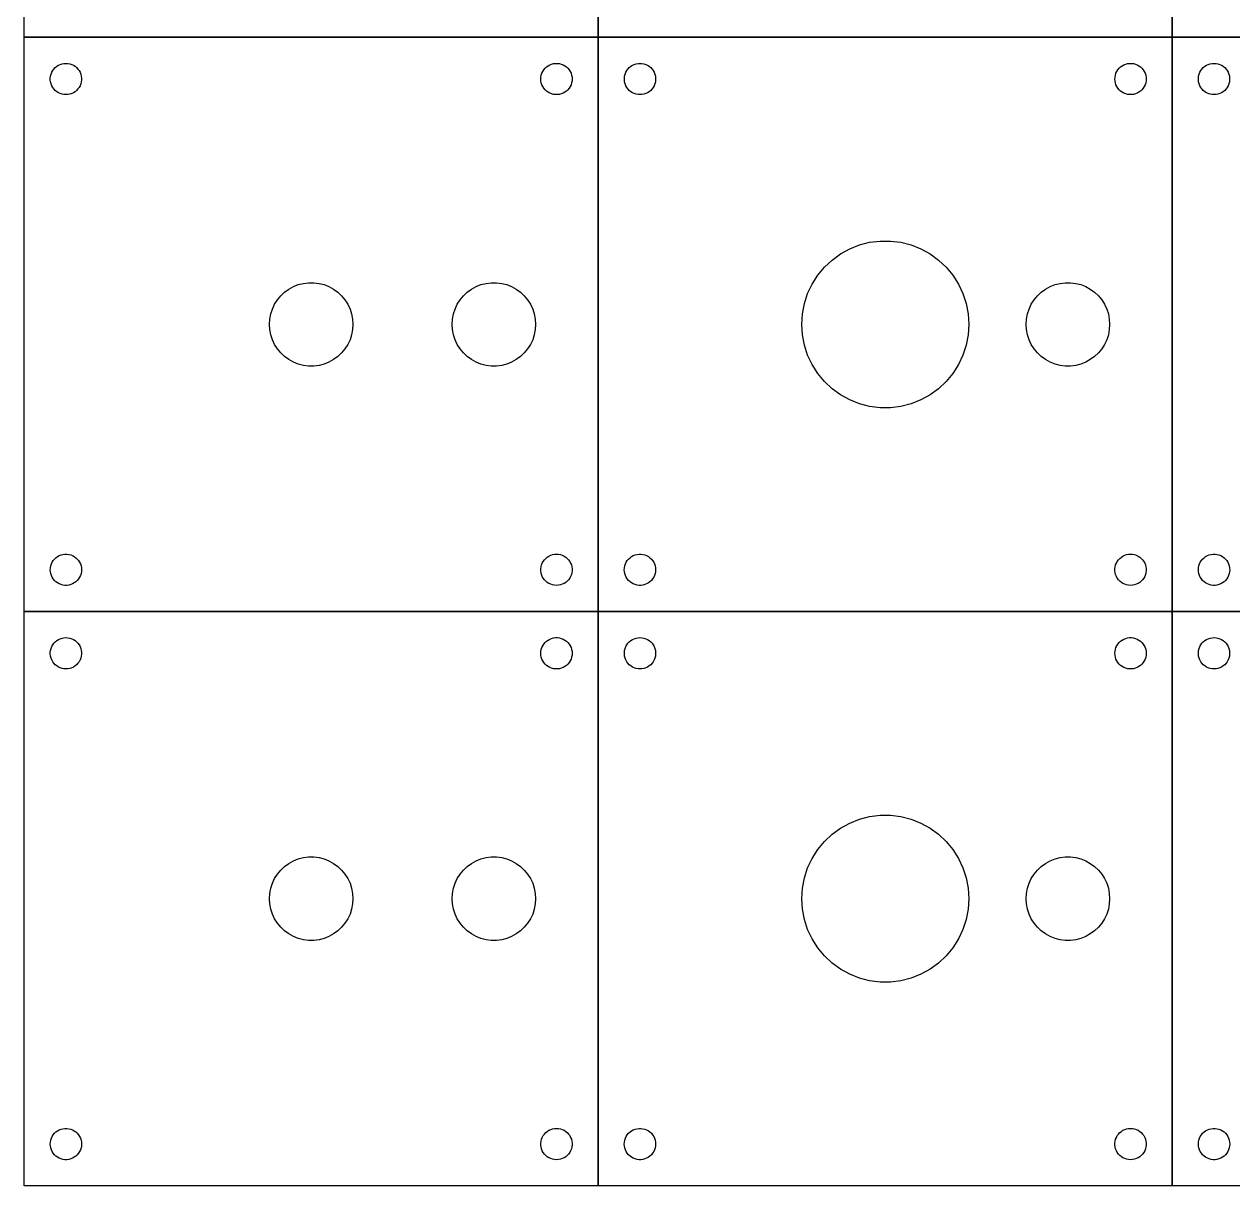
# Model space of a CAD drawing. Extents: x 0 to 440, y 0 to 220.
# Drawn here: x 165.1 to 280.9, y 0.1 to 111.4 of the extents above; entities that cross this region are included whole.
import ezdxf

# ---------------------------------------------------------------- set-up
doc = ezdxf.new("R2010")
doc.units = 0
doc.layers.add('Layer_1', color=7, linetype='CONTINUOUS')

msp = doc.modelspace()

# ---------------------------------------------------------------- linework, layer by layer
at = {"layer": 'Layer_1', "color": 7}
for points in [[(165.141114, 110.141113), (165.141114, 165.14111), (220.141114, 165.14111), (220.141114, 110.141113), (165.141114, 110.141113)], [(220.141111, 110.141113), (220.141111, 165.14111), (275.141111, 165.14111), (275.141111, 110.141113), (220.141111, 110.141113)], [(275.141111, 110.141113), (275.141111, 165.14111), (330.141112, 165.14111), (330.141112, 110.141113), (275.141111, 110.141113)], [(165.141111, 55.141115), (165.141111, 110.141113), (220.141111, 110.141113), (220.141111, 55.141115), (165.141111, 55.141115)], [(220.141111, 55.141115), (220.141111, 110.141113), (275.141111, 110.141113), (275.141111, 55.141115), (220.141111, 55.141115)], [(275.141111, 55.141115), (275.141111, 110.141113), (330.141112, 110.141113), (330.141112, 55.141115), (275.141111, 55.141115)], [(167.644111, 106.047115), (167.644111, 106.235115), (167.668111, 106.422115), (167.714111, 106.605114), (167.784111, 106.780114), (167.875111, 106.945115), (167.985111, 107.097114), (168.114111, 107.234114), (168.259111, 107.355114), (168.418111, 107.455113), (168.589111, 107.536114), (168.768111, 107.594113), (168.953111, 107.629115), (169.141111, 107.641109), (169.329111, 107.62912), (169.514111, 107.594113), (169.693111, 107.536114), (169.864111, 107.455113), (170.023111, 107.355114), (170.168111, 107.234114), (170.297111, 107.097114), (170.407111, 106.945115), (170.498111, 106.780114), (170.568111, 106.605114), (170.614111, 106.422115), (170.638112, 106.235115), (170.638111, 106.047115), (170.614111, 105.860115), (170.568111, 105.677113), (170.498111, 105.502113), (170.407111, 105.337115), (170.297111, 105.185115), (170.168111, 105.048113), (170.023111, 104.927113), (169.864111, 104.827114), (169.693111, 104.746113), (169.514111, 104.688114), (169.329111, 104.653115), (169.141111, 104.641121), (168.953111, 104.65311), (168.768111, 104.688114), (168.589111, 104.746113), (168.418111, 104.827114), (168.259111, 104.927113), (168.114111, 105.048113), (167.985111, 105.185115), (167.875111, 105.337115), (167.784111, 105.502113), (167.714111, 105.677113), (167.668111, 105.860115), (167.644111, 106.047115)], [(214.641111, 106.141115), (214.653106, 106.329114), (214.688112, 106.514114), (214.746112, 106.693113), (214.827112, 106.864115), (214.927112, 107.023113), (215.048112, 107.168113), (215.185111, 107.297114), (215.337111, 107.407113), (215.502112, 107.498113), (215.677112, 107.568115), (215.860111, 107.614115), (216.047111, 107.638103), (216.235111, 107.638115), (216.422111, 107.614126), (216.605112, 107.568115), (216.78011, 107.498113), (216.945111, 107.407113), (217.09711, 107.297114), (217.234112, 107.168113), (217.355112, 107.023113), (217.455112, 106.864115), (217.53611, 106.693113), (217.594112, 106.514114), (217.629111, 106.329114), (217.641105, 106.141115), (217.629116, 105.953113), (217.594112, 105.768113), (217.53611, 105.589114), (217.455112, 105.418115), (217.355112, 105.259114), (217.234112, 105.114114), (217.09711, 104.985113), (216.945111, 104.875114), (216.78011, 104.784114), (216.605112, 104.714115), (216.422111, 104.668115), (216.235111, 104.644126), (216.047111, 104.644115), (215.860111, 104.668104), (215.677112, 104.714115), (215.502112, 104.784114), (215.337111, 104.875114), (215.185111, 104.985113), (215.048112, 105.114114), (214.927112, 105.259114), (214.827112, 105.418115), (214.746112, 105.589114), (214.688112, 105.768113), (214.653111, 105.953113), (214.641117, 106.141115)], [(222.644111, 106.047115), (222.644111, 106.235115), (222.668111, 106.422115), (222.714111, 106.605114), (222.784111, 106.780114), (222.875111, 106.945115), (222.985111, 107.097114), (223.114111, 107.234114), (223.259111, 107.355114), (223.418111, 107.455113), (223.589111, 107.536114), (223.768111, 107.594113), (223.953111, 107.629115), (224.141111, 107.641109), (224.329111, 107.62912), (224.514111, 107.594113), (224.693111, 107.536114), (224.864111, 107.455113), (225.023111, 107.355114), (225.168111, 107.234114), (225.297111, 107.097114), (225.407111, 106.945115), (225.498111, 106.780114), (225.568112, 106.605114), (225.614111, 106.422115), (225.638112, 106.235115), (225.638111, 106.047115), (225.614111, 105.860115), (225.568112, 105.677113), (225.498111, 105.502113), (225.407111, 105.337115), (225.297111, 105.185115), (225.168111, 105.048113), (225.023111, 104.927113), (224.864111, 104.827114), (224.693111, 104.746113), (224.514111, 104.688114), (224.329111, 104.653115), (224.141111, 104.641121), (223.953111, 104.65311), (223.768111, 104.688114), (223.589111, 104.746113), (223.418111, 104.827114), (223.259111, 104.927113), (223.114111, 105.048113), (222.985111, 105.185115), (222.875111, 105.337115), (222.784111, 105.502113), (222.714111, 105.677113), (222.668111, 105.860115), (222.644111, 106.047115)], [(269.641111, 106.141115), (269.653106, 106.329114), (269.688112, 106.514114), (269.746112, 106.693113), (269.827113, 106.864115), (269.927112, 107.023113), (270.048112, 107.168113), (270.185111, 107.297114), (270.337111, 107.407113), (270.502112, 107.498113), (270.677112, 107.568115), (270.860111, 107.614115), (271.047111, 107.638103), (271.235111, 107.638115), (271.422111, 107.614126), (271.605113, 107.568115), (271.78011, 107.498113), (271.945111, 107.407113), (272.097111, 107.297114), (272.234112, 107.168113), (272.355112, 107.023113), (272.455112, 106.864115), (272.53611, 106.693113), (272.594112, 106.514114), (272.629111, 106.329114), (272.641105, 106.141115), (272.629116, 105.953113), (272.594112, 105.768113), (272.53611, 105.589114), (272.455112, 105.418115), (272.355112, 105.259114), (272.234112, 105.114114), (272.097111, 104.985113), (271.945111, 104.875114), (271.78011, 104.784114), (271.605113, 104.714115), (271.422111, 104.668115), (271.235111, 104.644126), (271.047111, 104.644115), (270.860111, 104.668104), (270.677112, 104.714115), (270.502112, 104.784114), (270.337111, 104.875114), (270.185111, 104.985113), (270.048112, 105.114114), (269.927112, 105.259114), (269.827113, 105.418115), (269.746112, 105.589114), (269.688112, 105.768113), (269.653111, 105.953113), (269.641117, 106.141115)], [(277.644112, 106.047115), (277.644112, 106.235115), (277.668111, 106.422115), (277.714111, 106.605114), (277.784112, 106.780114), (277.875112, 106.945115), (277.985111, 107.097114), (278.114111, 107.234114), (278.259111, 107.355114), (278.418111, 107.455113), (278.589111, 107.536114), (278.768112, 107.594113), (278.953112, 107.629115), (279.141111, 107.641109), (279.329111, 107.62912), (279.514111, 107.594113), (279.693111, 107.536114), (279.864111, 107.455113), (280.023111, 107.355114), (280.168112, 107.234114), (280.297111, 107.097114), (280.407111, 106.945115), (280.498111, 106.780114), (280.568112, 106.605114), (280.614112, 106.422115), (280.638112, 106.235115), (280.638111, 106.047115), (280.614111, 105.860115), (280.568112, 105.677113), (280.498111, 105.502113), (280.407111, 105.337115), (280.297111, 105.185115), (280.168112, 105.048113), (280.023111, 104.927113), (279.864111, 104.827114), (279.693111, 104.746113), (279.514111, 104.688114), (279.329111, 104.653115), (279.141111, 104.641121), (278.953112, 104.65311), (278.768112, 104.688114), (278.589111, 104.746113), (278.418111, 104.827114), (278.259111, 104.927113), (278.114111, 105.048113), (277.985111, 105.185115), (277.875112, 105.337115), (277.784112, 105.502113), (277.714111, 105.677113), (277.668111, 105.860115), (277.644112, 106.047115)], [(239.641111, 82.641114), (239.704112, 83.644115), (239.892111, 84.631114), (240.203111, 85.586114), (240.631111, 86.495115), (241.169111, 87.343114), (241.809111, 88.117114), (242.542111, 88.805113), (243.354111, 89.396114), (244.235111, 89.880114), (245.169111, 90.249114), (246.142112, 90.499115), (247.139111, 90.625113), (248.143111, 90.625113), (249.140111, 90.499115), (250.113111, 90.249114), (251.047112, 89.880114), (251.928111, 89.396114), (252.740112, 88.805113), (253.473111, 88.117114), (254.113112, 87.343114), (254.651112, 86.495115), (255.079111, 85.586114), (255.390111, 84.631114), (255.57811, 83.644115), (255.641111, 82.641114), (255.57811, 81.638113), (255.390111, 80.651114), (255.079111, 79.696114), (254.651112, 78.787113), (254.113112, 77.939114), (253.473111, 77.165114), (252.740112, 76.477115), (251.928111, 75.886114), (251.047112, 75.402114), (250.113111, 75.033114), (249.140111, 74.783113), (248.143111, 74.657115), (247.139111, 74.657115), (246.142112, 74.783113), (245.169111, 75.033114), (244.235111, 75.402114), (243.354111, 75.886114), (242.542111, 76.477115), (241.809111, 77.165114), (241.169111, 77.939114), (240.631111, 78.787113), (240.203111, 79.696114), (239.892111, 80.651114), (239.704112, 81.638113), (239.641111, 82.641114)], [(188.641111, 82.641114), (188.673111, 83.142115), (188.767111, 83.636114), (188.922111, 84.113115), (189.136111, 84.568113), (189.405111, 84.992113), (189.725111, 85.379113), (190.091111, 85.723113), (190.498111, 86.018115), (190.938111, 86.260114), (191.405111, 86.445114), (191.891111, 86.570113), (192.390111, 86.633113), (192.892111, 86.633113), (193.391113, 86.570113), (193.877111, 86.445114), (194.344112, 86.260114), (194.784111, 86.018115), (195.191112, 85.723113), (195.557112, 85.379113), (195.877112, 84.992113), (196.146112, 84.568113), (196.36011, 84.113115), (196.515112, 83.636114), (196.609112, 83.142115), (196.64111, 82.641114), (196.609112, 82.140113), (196.515112, 81.646114), (196.36011, 81.169113), (196.146112, 80.714115), (195.877112, 80.290115), (195.557112, 79.903115), (195.191112, 79.559115), (194.784111, 79.264113), (194.344112, 79.022113), (193.877111, 78.837114), (193.391113, 78.712115), (192.892111, 78.649114), (192.390111, 78.649114), (191.891111, 78.712115), (191.405111, 78.837114), (190.938111, 79.022113), (190.498111, 79.264113), (190.091111, 79.559115), (189.725111, 79.903115), (189.405111, 80.290115), (189.136111, 80.714115), (188.922111, 81.169113), (188.767111, 81.646114), (188.673111, 82.140113), (188.641111, 82.641114)], [(206.141111, 82.641114), (206.173112, 83.142115), (206.267112, 83.636114), (206.422111, 84.113115), (206.636112, 84.568113), (206.905112, 84.992113), (207.22511, 85.379113), (207.591112, 85.723113), (207.998111, 86.018115), (208.438112, 86.260114), (208.905111, 86.445114), (209.391112, 86.570113), (209.890112, 86.633113), (210.392112, 86.633113), (210.891112, 86.570113), (211.377112, 86.445114), (211.844111, 86.260114), (212.284112, 86.018115), (212.691111, 85.723113), (213.057111, 85.379113), (213.377111, 84.992113), (213.646111, 84.568113), (213.860112, 84.113115), (214.015111, 83.636114), (214.109111, 83.142115), (214.141112, 82.641114), (214.109111, 82.140113), (214.015111, 81.646114), (213.860112, 81.169113), (213.646111, 80.714115), (213.377111, 80.290115), (213.057111, 79.903115), (212.691111, 79.559115), (212.284112, 79.264113), (211.844111, 79.022113), (211.377112, 78.837114), (210.891112, 78.712115), (210.392112, 78.649114), (209.890112, 78.649114), (209.391112, 78.712115), (208.905111, 78.837114), (208.438112, 79.022113), (207.998111, 79.264113), (207.591112, 79.559115), (207.22511, 79.903115), (206.905112, 80.290115), (206.636112, 80.714115), (206.422111, 81.169113), (206.267112, 81.646114), (206.173112, 82.140113), (206.141111, 82.641114)], [(261.141111, 82.641114), (261.173112, 83.142115), (261.267112, 83.636114), (261.422111, 84.113115), (261.636112, 84.568113), (261.905112, 84.992113), (262.22511, 85.379113), (262.591113, 85.723113), (262.998111, 86.018115), (263.438112, 86.260114), (263.905111, 86.445114), (264.391112, 86.570113), (264.890112, 86.633113), (265.392112, 86.633113), (265.891112, 86.570113), (266.377112, 86.445114), (266.844111, 86.260114), (267.284113, 86.018115), (267.691111, 85.723113), (268.057111, 85.379113), (268.377111, 84.992113), (268.646111, 84.568113), (268.860112, 84.113115), (269.015111, 83.636114), (269.109111, 83.142115), (269.141112, 82.641114), (269.109111, 82.140113), (269.015111, 81.646114), (268.860112, 81.169113), (268.646111, 80.714115), (268.377111, 80.290115), (268.057111, 79.903115), (267.691111, 79.559115), (267.284113, 79.264113), (266.844111, 79.022113), (266.377112, 78.837114), (265.891112, 78.712115), (265.392112, 78.649114), (264.890112, 78.649114), (264.391112, 78.712115), (263.905111, 78.837114), (263.438112, 79.022113), (262.998111, 79.264113), (262.591113, 79.559115), (262.22511, 79.903115), (261.905112, 80.290115), (261.636112, 80.714115), (261.422111, 81.169113), (261.267112, 81.646114), (261.173112, 82.140113), (261.141111, 82.641114)], [(167.641111, 59.141107), (167.653111, 59.329124), (167.688111, 59.51412), (167.746111, 59.693106), (167.827111, 59.864104), (167.927111, 60.023108), (168.048111, 60.168114), (168.185111, 60.297118), (168.337111, 60.4071), (168.502111, 60.498116), (168.677111, 60.568108), (168.860111, 60.61411), (169.047111, 60.638099), (169.235111, 60.638127), (169.422111, 60.614138), (169.605111, 60.568108), (169.780111, 60.498116), (169.945111, 60.4071), (170.097111, 60.297118), (170.234111, 60.168114), (170.355111, 60.023108), (170.455111, 59.864104), (170.536111, 59.693106), (170.594111, 59.51412), (170.629111, 59.329124), (170.641111, 59.141107), (170.629111, 58.953119), (170.594111, 58.768122), (170.536111, 58.589109), (170.455111, 58.41811), (170.355111, 58.259106), (170.234111, 58.114101), (170.097111, 57.985125), (169.945111, 57.875115), (169.780111, 57.784126), (169.605111, 57.714107), (169.422111, 57.668105), (169.235111, 57.644116), (169.047111, 57.644116), (168.860111, 57.668105), (168.677111, 57.714107), (168.502111, 57.784126), (168.337111, 57.875115), (168.185111, 57.985125), (168.048111, 58.114101), (167.927111, 58.259106), (167.827111, 58.41811), (167.746111, 58.589109), (167.688111, 58.768122), (167.653111, 58.953119), (167.641111, 59.141107)], [(214.644111, 59.047127), (214.644111, 59.235116), (214.6681, 59.422116), (214.714111, 59.605109), (214.78411, 59.780115), (214.87511, 59.945102), (214.985112, 60.097107), (215.11411, 60.234126), (215.25911, 60.355114), (215.418111, 60.455106), (215.589112, 60.536104), (215.768112, 60.5941), (215.953111, 60.629124), (216.141111, 60.64126)], [(216.141111, 60.641118), (216.32911, 60.628983)], [(216.32911, 60.629124), (216.51411, 60.5941), (216.693112, 60.536104), (216.864111, 60.455106), (217.023112, 60.355114), (217.168112, 60.234126), (217.29711, 60.097107), (217.407112, 59.945102), (217.498112, 59.780115), (217.568111, 59.605109), (217.614111, 59.422116), (217.638099, 59.235116), (217.638111, 59.047127), (217.614122, 58.860127), (217.568111, 58.677106), (217.498112, 58.5021), (217.407112, 58.337113), (217.29711, 58.185108), (217.168112, 58.048117), (217.023112, 57.9271), (216.864111, 57.827109), (216.693112, 57.746111), (216.51411, 57.688114), (216.32911, 57.653119), (216.141111, 57.640983)], [(222.641111, 59.141107), (222.653111, 59.329124), (222.688111, 59.51412), (222.746111, 59.693106), (222.827111, 59.864104), (222.927112, 60.023108), (223.048111, 60.168114), (223.185111, 60.297118), (223.337111, 60.4071), (223.502111, 60.498116), (223.677111, 60.568108), (223.860111, 60.61411), (224.047111, 60.638099), (224.235111, 60.638127), (224.422111, 60.614138), (224.605111, 60.568108), (224.780111, 60.498116), (224.945111, 60.4071), (225.097111, 60.297118), (225.234111, 60.168114), (225.355111, 60.023108), (225.455111, 59.864104), (225.536111, 59.693106), (225.594112, 59.51412), (225.629111, 59.329124), (225.641111, 59.141107), (225.629111, 58.953119), (225.594112, 58.768122), (225.536111, 58.589109), (225.455111, 58.41811), (225.355111, 58.259106), (225.234111, 58.114101), (225.097111, 57.985125), (224.945111, 57.875115), (224.780111, 57.784126), (224.605111, 57.714107), (224.422111, 57.668105), (224.235111, 57.644116), (224.047111, 57.644116), (223.860111, 57.668105), (223.677111, 57.714107), (223.502111, 57.784126), (223.337111, 57.875115), (223.185111, 57.985125), (223.048111, 58.114101), (222.927112, 58.259106), (222.827111, 58.41811), (222.746111, 58.589109), (222.688111, 58.768122), (222.653111, 58.953119), (222.641111, 59.141107)], [(269.644111, 59.047127), (269.644111, 59.235116), (269.6681, 59.422116), (269.714111, 59.605109), (269.78411, 59.780115), (269.87511, 59.945102), (269.985112, 60.097107), (270.11411, 60.234126), (270.25911, 60.355114), (270.418111, 60.455106), (270.589113, 60.536104), (270.768112, 60.5941), (270.953111, 60.629124), (271.141111, 60.64126)], [(271.141111, 60.641118), (271.32911, 60.628983)], [(271.32911, 60.629124), (271.51411, 60.5941), (271.693112, 60.536104), (271.864111, 60.455106), (272.023112, 60.355114), (272.168112, 60.234126), (272.29711, 60.097107), (272.407112, 59.945102), (272.498112, 59.780115), (272.568111, 59.605109), (272.614111, 59.422116), (272.638099, 59.235116), (272.638111, 59.047127), (272.614122, 58.860127), (272.568111, 58.677106), (272.498112, 58.5021), (272.407112, 58.337113), (272.29711, 58.185108), (272.168112, 58.048117), (272.023112, 57.9271), (271.864111, 57.827109), (271.693112, 57.746111), (271.51411, 57.688114), (271.32911, 57.653119), (271.141111, 57.640983)], [(277.641112, 59.141107), (277.653111, 59.329124), (277.688111, 59.51412), (277.746111, 59.693106), (277.827111, 59.864104), (277.927112, 60.023108), (278.048112, 60.168114), (278.185112, 60.297118), (278.337111, 60.4071), (278.502111, 60.498116), (278.677111, 60.568108), (278.860111, 60.61411), (279.047111, 60.638099), (279.235111, 60.638127), (279.422112, 60.614138), (279.605111, 60.568108), (279.780112, 60.498116), (279.945111, 60.4071), (280.097111, 60.297118), (280.234111, 60.168114), (280.355111, 60.023108), (280.455111, 59.864104), (280.536112, 59.693106), (280.594112, 59.51412), (280.629111, 59.329124), (280.641111, 59.141107), (280.629111, 58.953119), (280.594112, 58.768122), (280.536112, 58.589109), (280.455111, 58.41811), (280.355111, 58.259106), (280.234111, 58.114101), (280.097111, 57.985125), (279.945111, 57.875115), (279.780112, 57.784126), (279.605111, 57.714107), (279.422112, 57.668105), (279.235111, 57.644116), (279.047111, 57.644116), (278.860111, 57.668105), (278.677111, 57.714107), (278.502111, 57.784126), (278.337111, 57.875115), (278.185112, 57.985125), (278.048112, 58.114101), (277.927112, 58.259106), (277.827111, 58.41811), (277.746111, 58.589109), (277.688111, 58.768122), (277.653111, 58.953119), (277.641112, 59.141107)], [(215.953111, 57.653119), (215.768112, 57.688114), (215.589112, 57.746111), (215.418111, 57.827109), (215.25911, 57.9271), (215.11411, 58.048117), (214.985112, 58.185108), (214.87511, 58.337113), (214.78411, 58.5021), (214.714111, 58.677106), (214.668111, 58.860127), (214.644122, 59.047127)], [(270.953111, 57.653119), (270.768112, 57.688114), (270.589113, 57.746111), (270.418111, 57.827109), (270.25911, 57.9271), (270.11411, 58.048117), (269.985112, 58.185108), (269.87511, 58.337113), (269.78411, 58.5021), (269.714111, 58.677106), (269.668111, 58.860127), (269.644122, 59.047127)], [(216.141111, 57.641124), (215.953111, 57.65326)], [(271.141111, 57.641124), (270.953111, 57.65326)], [(165.141111, 0.141118), (165.141111, 55.141115), (220.141111, 55.141115), (220.141111, 0.141118), (165.141111, 0.141118)], [(220.141111, 0.141118), (220.141111, 55.141115), (275.141111, 55.141115), (275.141111, 0.141118), (220.141111, 0.141118)], [(275.141111, 0.141118), (275.141111, 55.141115), (330.141112, 55.141115), (330.141112, 0.141118), (275.141111, 0.141118)], [(167.644111, 51.047118), (167.644111, 51.235117), (167.668111, 51.422118), (167.714111, 51.605116), (167.784111, 51.780117), (167.875111, 51.945118), (167.985111, 52.097117), (168.114111, 52.234116), (168.259111, 52.355116), (168.418111, 52.455116), (168.589111, 52.536117), (168.768111, 52.594116), (168.953111, 52.629117), (169.141111, 52.641112), (169.329111, 52.629123), (169.514111, 52.594116), (169.693111, 52.536117), (169.864111, 52.455116), (170.023111, 52.355116), (170.168111, 52.234116), (170.297111, 52.097117), (170.407111, 51.945118), (170.498111, 51.780117), (170.568111, 51.605116), (170.614111, 51.422118), (170.638112, 51.235117), (170.638111, 51.047118), (170.614111, 50.860117), (170.568111, 50.677116), (170.498111, 50.502116), (170.407111, 50.337117), (170.297111, 50.185118), (170.168111, 50.048116), (170.023111, 49.927116), (169.864111, 49.827116), (169.693111, 49.746116), (169.514111, 49.688116), (169.329111, 49.653118), (169.141111, 49.641124), (168.953111, 49.653112), (168.768111, 49.688116), (168.589111, 49.746116), (168.418111, 49.827116), (168.259111, 49.927116), (168.114111, 50.048116), (167.985111, 50.185118), (167.875111, 50.337117), (167.784111, 50.502116), (167.714111, 50.677116), (167.668111, 50.860117), (167.644111, 51.047118)], [(214.641111, 51.141118), (214.653106, 51.329117), (214.688112, 51.514117), (214.746112, 51.693116), (214.827112, 51.864117), (214.927112, 52.023116), (215.048112, 52.168116), (215.185111, 52.297117), (215.337111, 52.407116), (215.502112, 52.498116), (215.677112, 52.568118), (215.860111, 52.614117), (216.047111, 52.638106), (216.235111, 52.638117), (216.422111, 52.614129), (216.605112, 52.568118), (216.78011, 52.498116), (216.945111, 52.407116), (217.09711, 52.297117), (217.234112, 52.168116), (217.355112, 52.023116), (217.455112, 51.864117), (217.53611, 51.693116), (217.594112, 51.514117), (217.629111, 51.329117), (217.641105, 51.141118), (217.629116, 50.953115), (217.594112, 50.768116), (217.53611, 50.589116), (217.455112, 50.418118), (217.355112, 50.259117), (217.234112, 50.114117), (217.09711, 49.985116), (216.945111, 49.875117), (216.78011, 49.784117), (216.605112, 49.714117), (216.422111, 49.668118), (216.235111, 49.644129), (216.047111, 49.644118), (215.860111, 49.668107), (215.677112, 49.714117), (215.502112, 49.784117), (215.337111, 49.875117), (215.185111, 49.985116), (215.048112, 50.114117), (214.927112, 50.259117), (214.827112, 50.418118), (214.746112, 50.589116), (214.688112, 50.768116), (214.653111, 50.953115), (214.641117, 51.141118)], [(222.644111, 51.047118), (222.644111, 51.235117), (222.668111, 51.422118), (222.714111, 51.605116), (222.784111, 51.780117), (222.875111, 51.945118), (222.985111, 52.097117), (223.114111, 52.234116), (223.259111, 52.355116), (223.418111, 52.455116), (223.589111, 52.536117), (223.768111, 52.594116), (223.953111, 52.629117), (224.141111, 52.641112), (224.329111, 52.629123), (224.514111, 52.594116), (224.693111, 52.536117), (224.864111, 52.455116), (225.023111, 52.355116), (225.168111, 52.234116), (225.297111, 52.097117), (225.407111, 51.945118), (225.498111, 51.780117), (225.568112, 51.605116), (225.614111, 51.422118), (225.638112, 51.235117), (225.638111, 51.047118), (225.614111, 50.860117), (225.568112, 50.677116), (225.498111, 50.502116), (225.407111, 50.337117), (225.297111, 50.185118), (225.168111, 50.048116), (225.023111, 49.927116), (224.864111, 49.827116), (224.693111, 49.746116), (224.514111, 49.688116), (224.329111, 49.653118), (224.141111, 49.641124), (223.953111, 49.653112), (223.768111, 49.688116), (223.589111, 49.746116), (223.418111, 49.827116), (223.259111, 49.927116), (223.114111, 50.048116), (222.985111, 50.185118), (222.875111, 50.337117), (222.784111, 50.502116), (222.714111, 50.677116), (222.668111, 50.860117), (222.644111, 51.047118)], [(269.641111, 51.141118), (269.653106, 51.329117), (269.688112, 51.514117), (269.746112, 51.693116), (269.827113, 51.864117), (269.927112, 52.023116), (270.048112, 52.168116), (270.185111, 52.297117), (270.337111, 52.407116), (270.502112, 52.498116), (270.677112, 52.568118), (270.860111, 52.614117), (271.047111, 52.638106), (271.235111, 52.638117), (271.422111, 52.614129), (271.605113, 52.568118), (271.78011, 52.498116), (271.945111, 52.407116), (272.097111, 52.297117), (272.234112, 52.168116), (272.355112, 52.023116), (272.455112, 51.864117), (272.53611, 51.693116), (272.594112, 51.514117), (272.629111, 51.329117), (272.641105, 51.141118), (272.629116, 50.953115), (272.594112, 50.768116), (272.53611, 50.589116), (272.455112, 50.418118), (272.355112, 50.259117), (272.234112, 50.114117), (272.097111, 49.985116), (271.945111, 49.875117), (271.78011, 49.784117), (271.605113, 49.714117), (271.422111, 49.668118), (271.235111, 49.644129), (271.047111, 49.644118), (270.860111, 49.668107), (270.677112, 49.714117), (270.502112, 49.784117), (270.337111, 49.875117), (270.185111, 49.985116), (270.048112, 50.114117), (269.927112, 50.259117), (269.827113, 50.418118), (269.746112, 50.589116), (269.688112, 50.768116), (269.653111, 50.953115), (269.641117, 51.141118)], [(277.644112, 51.047118), (277.644112, 51.235117), (277.668111, 51.422118), (277.714111, 51.605116), (277.784112, 51.780117), (277.875112, 51.945118), (277.985111, 52.097117), (278.114111, 52.234116), (278.259111, 52.355116), (278.418111, 52.455116), (278.589111, 52.536117), (278.768112, 52.594116), (278.953112, 52.629117), (279.141111, 52.641112), (279.329111, 52.629123), (279.514111, 52.594116), (279.693111, 52.536117), (279.864111, 52.455116), (280.023111, 52.355116), (280.168112, 52.234116), (280.297111, 52.097117), (280.407111, 51.945118), (280.498111, 51.780117), (280.568112, 51.605116), (280.614112, 51.422118), (280.638112, 51.235117), (280.638111, 51.047118), (280.614111, 50.860117), (280.568112, 50.677116), (280.498111, 50.502116), (280.407111, 50.337117), (280.297111, 50.185118), (280.168112, 50.048116), (280.023111, 49.927116), (279.864111, 49.827116), (279.693111, 49.746116), (279.514111, 49.688116), (279.329111, 49.653118), (279.141111, 49.641124), (278.953112, 49.653112), (278.768112, 49.688116), (278.589111, 49.746116), (278.418111, 49.827116), (278.259111, 49.927116), (278.114111, 50.048116), (277.985111, 50.185118), (277.875112, 50.337117), (277.784112, 50.502116), (277.714111, 50.677116), (277.668111, 50.860117), (277.644112, 51.047118)], [(239.641111, 27.641117), (239.704112, 28.644118), (239.892111, 29.631116), (240.203111, 30.586117), (240.631111, 31.495118), (241.169111, 32.343117), (241.809111, 33.117117), (242.542111, 33.805115), (243.354111, 34.396117), (244.235111, 34.880117), (245.169111, 35.249117), (246.142112, 35.499118), (247.139111, 35.625116), (248.143111, 35.625116), (249.140111, 35.499118), (250.113111, 35.249117), (251.047112, 34.880117), (251.928111, 34.396117), (252.740112, 33.805115), (253.473111, 33.117117), (254.113112, 32.343117), (254.651112, 31.495118), (255.079111, 30.586117), (255.390111, 29.631116), (255.57811, 28.644118), (255.641111, 27.641117), (255.57811, 26.638116), (255.390111, 25.651117), (255.079111, 24.696117), (254.651112, 23.787115), (254.113112, 22.939117), (253.473111, 22.165117), (252.740112, 21.477118), (251.928111, 20.886117), (251.047112, 20.402117), (250.113111, 20.033117), (249.140111, 19.783116), (248.143111, 19.657118), (247.139111, 19.657118), (246.142112, 19.783116), (245.169111, 20.033117), (244.235111, 20.402117), (243.354111, 20.886117), (242.542111, 21.477118), (241.809111, 22.165117), (241.169111, 22.939117), (240.631111, 23.787115), (240.203111, 24.696117), (239.892111, 25.651117), (239.704112, 26.638116), (239.641111, 27.641117)], [(188.641111, 27.641117), (188.673111, 28.142118), (188.767111, 28.636117), (188.922111, 29.113117), (189.136111, 29.568116), (189.405111, 29.992115), (189.725111, 30.379115), (190.091111, 30.723116), (190.498111, 31.018117), (190.938111, 31.260117), (191.405111, 31.445117), (191.891111, 31.570116), (192.390111, 31.633116), (192.892111, 31.633116), (193.391113, 31.570116), (193.877111, 31.445117), (194.344112, 31.260117), (194.784111, 31.018117), (195.191112, 30.723116), (195.557112, 30.379115), (195.877112, 29.992115), (196.146112, 29.568116), (196.36011, 29.113117), (196.515112, 28.636117), (196.609112, 28.142118), (196.64111, 27.641117), (196.609112, 27.140116), (196.515112, 26.646117), (196.36011, 26.169116), (196.146112, 25.714117), (195.877112, 25.290118), (195.557112, 24.903118), (195.191112, 24.559117), (194.784111, 24.264116), (194.344112, 24.022116), (193.877111, 23.837117), (193.391113, 23.712118), (192.892111, 23.649117), (192.390111, 23.649117), (191.891111, 23.712118), (191.405111, 23.837117), (190.938111, 24.022116), (190.498111, 24.264116), (190.091111, 24.559117), (189.725111, 24.903118), (189.405111, 25.290118), (189.136111, 25.714117), (188.922111, 26.169116), (188.767111, 26.646117), (188.673111, 27.140116), (188.641111, 27.641117)], [(206.141111, 27.641117), (206.173112, 28.142118), (206.267112, 28.636117), (206.422111, 29.113117), (206.636112, 29.568116), (206.905112, 29.992115), (207.22511, 30.379115), (207.591112, 30.723116), (207.998111, 31.018117), (208.438112, 31.260117), (208.905111, 31.445117), (209.391112, 31.570116), (209.890112, 31.633116), (210.392112, 31.633116), (210.891112, 31.570116), (211.377112, 31.445117), (211.844111, 31.260117), (212.284112, 31.018117), (212.691111, 30.723116), (213.057111, 30.379115), (213.377111, 29.992115), (213.646111, 29.568116), (213.860112, 29.113117), (214.015111, 28.636117), (214.109111, 28.142118), (214.141112, 27.641117), (214.109111, 27.140116), (214.015111, 26.646117), (213.860112, 26.169116), (213.646111, 25.714117), (213.377111, 25.290118), (213.057111, 24.903118), (212.691111, 24.559117), (212.284112, 24.264116), (211.844111, 24.022116), (211.377112, 23.837117), (210.891112, 23.712118), (210.392112, 23.649117), (209.890112, 23.649117), (209.391112, 23.712118), (208.905111, 23.837117), (208.438112, 24.022116), (207.998111, 24.264116), (207.591112, 24.559117), (207.22511, 24.903118), (206.905112, 25.290118), (206.636112, 25.714117), (206.422111, 26.169116), (206.267112, 26.646117), (206.173112, 27.140116), (206.141111, 27.641117)], [(261.141111, 27.641117), (261.173112, 28.142118), (261.267112, 28.636117), (261.422111, 29.113117), (261.636112, 29.568116), (261.905112, 29.992115), (262.22511, 30.379115), (262.591113, 30.723116), (262.998111, 31.018117), (263.438112, 31.260117), (263.905111, 31.445117), (264.391112, 31.570116), (264.890112, 31.633116), (265.392112, 31.633116), (265.891112, 31.570116), (266.377112, 31.445117), (266.844111, 31.260117), (267.284113, 31.018117), (267.691111, 30.723116), (268.057111, 30.379115), (268.377111, 29.992115), (268.646111, 29.568116), (268.860112, 29.113117), (269.015111, 28.636117), (269.109111, 28.142118), (269.141112, 27.641117), (269.109111, 27.140116), (269.015111, 26.646117), (268.860112, 26.169116), (268.646111, 25.714117), (268.377111, 25.290118), (268.057111, 24.903118), (267.691111, 24.559117), (267.284113, 24.264116), (266.844111, 24.022116), (266.377112, 23.837117), (265.891112, 23.712118), (265.392112, 23.649117), (264.890112, 23.649117), (264.391112, 23.712118), (263.905111, 23.837117), (263.438112, 24.022116), (262.998111, 24.264116), (262.591113, 24.559117), (262.22511, 24.903118), (261.905112, 25.290118), (261.636112, 25.714117), (261.422111, 26.169116), (261.267112, 26.646117), (261.173112, 27.140116), (261.141111, 27.641117)], [(167.641111, 4.14111), (167.653111, 4.329127), (167.688111, 4.514123), (167.746111, 4.693109), (167.827111, 4.864107), (167.927111, 5.023111), (168.048111, 5.168117), (168.185111, 5.297121), (168.337111, 5.407103), (168.502111, 5.498119), (168.677111, 5.56811), (168.860111, 5.614113), (169.047111, 5.638101), (169.235111, 5.63813), (169.422111, 5.614141), (169.605111, 5.56811), (169.780111, 5.498119), (169.945111, 5.407103), (170.097111, 5.297121), (170.234111, 5.168117), (170.355111, 5.023111), (170.455111, 4.864107), (170.536111, 4.693109), (170.594111, 4.514123), (170.629111, 4.329127), (170.641111, 4.14111), (170.629111, 3.953122), (170.594111, 3.768125), (170.536111, 3.589112), (170.455111, 3.418113), (170.355111, 3.259109), (170.234111, 3.114103), (170.097111, 2.985128), (169.945111, 2.875118), (169.780111, 2.784129), (169.605111, 2.71411), (169.422111, 2.668108), (169.235111, 2.644119), (169.047111, 2.644119), (168.860111, 2.668108), (168.677111, 2.71411), (168.502111, 2.784129), (168.337111, 2.875118), (168.185111, 2.985128), (168.048111, 3.114103), (167.927111, 3.259109), (167.827111, 3.418113), (167.746111, 3.589112), (167.688111, 3.768125), (167.653111, 3.953122), (167.641111, 4.14111)], [(214.644111, 4.04713), (214.644111, 4.235118), (214.6681, 4.422119), (214.714111, 4.605112), (214.78411, 4.780118), (214.87511, 4.945105), (214.985112, 5.09711), (215.11411, 5.234129), (215.25911, 5.355117), (215.418111, 5.455109), (215.589112, 5.536106), (215.768112, 5.594103), (215.953111, 5.629127), (216.141111, 5.641262)], [(216.141111, 5.641121), (216.32911, 5.628986)], [(216.32911, 5.629127), (216.51411, 5.594103), (216.693112, 5.536106), (216.864111, 5.455109), (217.023112, 5.355117), (217.168112, 5.234129), (217.29711, 5.09711), (217.407112, 4.945105), (217.498112, 4.780118), (217.568111, 4.605112), (217.614111, 4.422119), (217.638099, 4.235118), (217.638111, 4.04713), (217.614122, 3.86013), (217.568111, 3.677109), (217.498112, 3.502103), (217.407112, 3.337115), (217.29711, 3.185111), (217.168112, 3.04812), (217.023112, 2.927103), (216.864111, 2.827112), (216.693112, 2.746114), (216.51411, 2.688117), (216.32911, 2.653122), (216.141111, 2.640986)], [(222.641111, 4.14111), (222.653111, 4.329127), (222.688111, 4.514123), (222.746111, 4.693109), (222.827111, 4.864107), (222.927112, 5.023111), (223.048111, 5.168117), (223.185111, 5.297121), (223.337111, 5.407103), (223.502111, 5.498119), (223.677111, 5.56811), (223.860111, 5.614113), (224.047111, 5.638101), (224.235111, 5.63813), (224.422111, 5.614141), (224.605111, 5.56811), (224.780111, 5.498119), (224.945111, 5.407103), (225.097111, 5.297121), (225.234111, 5.168117), (225.355111, 5.023111), (225.455111, 4.864107), (225.536111, 4.693109), (225.594112, 4.514123), (225.629111, 4.329127), (225.641111, 4.14111), (225.629111, 3.953122), (225.594112, 3.768125), (225.536111, 3.589112), (225.455111, 3.418113), (225.355111, 3.259109), (225.234111, 3.114103), (225.097111, 2.985128), (224.945111, 2.875118), (224.780111, 2.784129), (224.605111, 2.71411), (224.422111, 2.668108), (224.235111, 2.644119), (224.047111, 2.644119), (223.860111, 2.668108), (223.677111, 2.71411), (223.502111, 2.784129), (223.337111, 2.875118), (223.185111, 2.985128), (223.048111, 3.114103), (222.927112, 3.259109), (222.827111, 3.418113), (222.746111, 3.589112), (222.688111, 3.768125), (222.653111, 3.953122), (222.641111, 4.14111)], [(269.644111, 4.04713), (269.644111, 4.235118), (269.6681, 4.422119), (269.714111, 4.605112), (269.78411, 4.780118), (269.87511, 4.945105), (269.985112, 5.09711), (270.11411, 5.234129), (270.25911, 5.355117), (270.418111, 5.455109), (270.589113, 5.536106), (270.768112, 5.594103), (270.953111, 5.629127), (271.141111, 5.641262)], [(271.141111, 5.641121), (271.32911, 5.628986)], [(271.32911, 5.629127), (271.51411, 5.594103), (271.693112, 5.536106), (271.864111, 5.455109), (272.023112, 5.355117), (272.168112, 5.234129), (272.29711, 5.09711), (272.407112, 4.945105), (272.498112, 4.780118), (272.568111, 4.605112), (272.614111, 4.422119), (272.638099, 4.235118), (272.638111, 4.04713), (272.614122, 3.86013), (272.568111, 3.677109), (272.498112, 3.502103), (272.407112, 3.337115), (272.29711, 3.185111), (272.168112, 3.04812), (272.023112, 2.927103), (271.864111, 2.827112), (271.693112, 2.746114), (271.51411, 2.688117), (271.32911, 2.653122), (271.141111, 2.640986)], [(277.641112, 4.14111), (277.653111, 4.329127), (277.688111, 4.514123), (277.746111, 4.693109), (277.827111, 4.864107), (277.927112, 5.023111), (278.048112, 5.168117), (278.185112, 5.297121), (278.337111, 5.407103), (278.502111, 5.498119), (278.677111, 5.56811), (278.860111, 5.614113), (279.047111, 5.638101), (279.235111, 5.63813), (279.422112, 5.614141), (279.605111, 5.56811), (279.780112, 5.498119), (279.945111, 5.407103), (280.097111, 5.297121), (280.234111, 5.168117), (280.355111, 5.023111), (280.455111, 4.864107), (280.536112, 4.693109), (280.594112, 4.514123), (280.629111, 4.329127), (280.641111, 4.14111), (280.629111, 3.953122), (280.594112, 3.768125), (280.536112, 3.589112), (280.455111, 3.418113), (280.355111, 3.259109), (280.234111, 3.114103), (280.097111, 2.985128), (279.945111, 2.875118), (279.780112, 2.784129), (279.605111, 2.71411), (279.422112, 2.668108), (279.235111, 2.644119), (279.047111, 2.644119), (278.860111, 2.668108), (278.677111, 2.71411), (278.502111, 2.784129), (278.337111, 2.875118), (278.185112, 2.985128), (278.048112, 3.114103), (277.927112, 3.259109), (277.827111, 3.418113), (277.746111, 3.589112), (277.688111, 3.768125), (277.653111, 3.953122), (277.641112, 4.14111)], [(215.953111, 2.653122), (215.768112, 2.688117), (215.589112, 2.746114), (215.418111, 2.827112), (215.25911, 2.927103), (215.11411, 3.04812), (214.985112, 3.185111), (214.87511, 3.337115), (214.78411, 3.502103), (214.714111, 3.677109), (214.668111, 3.86013), (214.644122, 4.04713)], [(270.953111, 2.653122), (270.768112, 2.688117), (270.589113, 2.746114), (270.418111, 2.827112), (270.25911, 2.927103), (270.11411, 3.04812), (269.985112, 3.185111), (269.87511, 3.337115), (269.78411, 3.502103), (269.714111, 3.677109), (269.668111, 3.86013), (269.644122, 4.04713)], [(216.141111, 2.641127), (215.953111, 2.653263)], [(271.141111, 2.641127), (270.953111, 2.653263)]]:
    msp.add_lwpolyline(points, dxfattribs=at)

doc.saveas('drawing.dxf')
